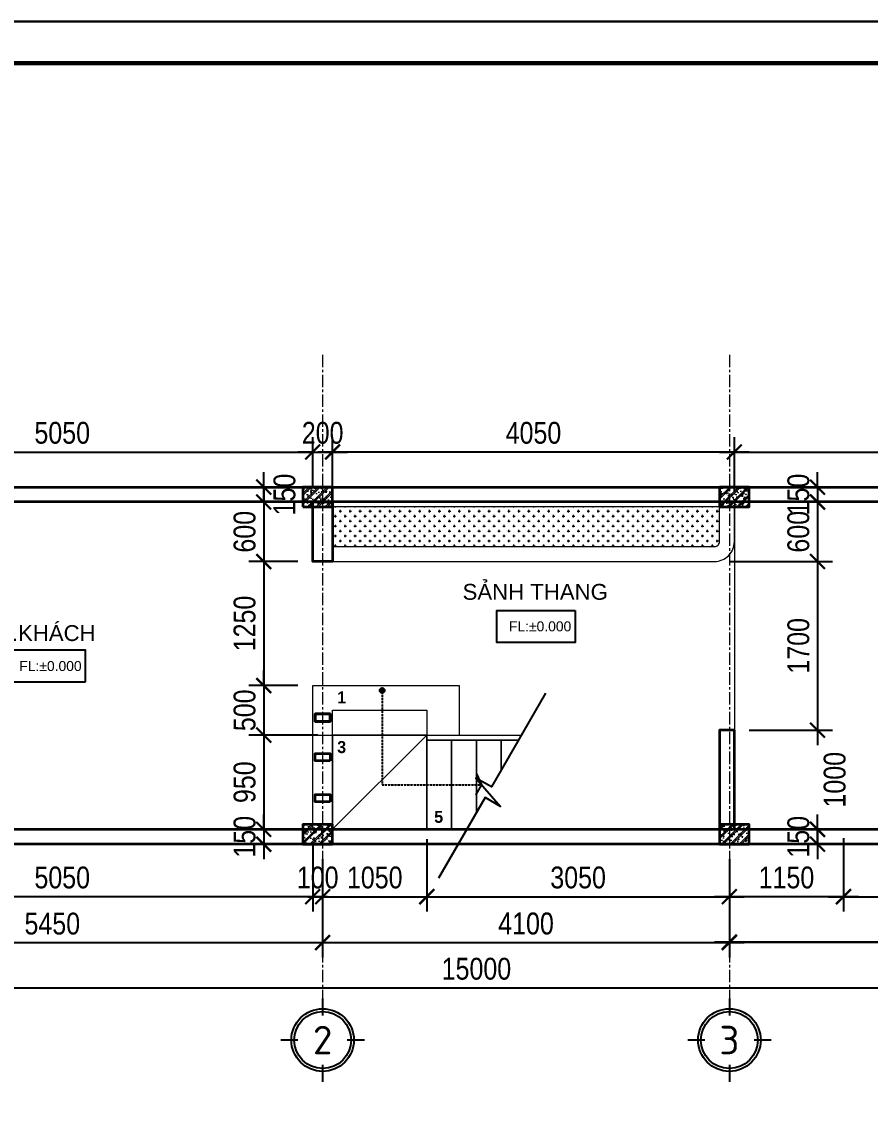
# Model space of a CAD drawing. Header units: inches. Extents: x 236662 to 497023, y -248575 to 81795.
# Drawn here: x 329878 to 338433, y -14396 to -3500 of the extents above; entities that cross this region are included whole.
import ezdxf
from ezdxf.enums import TextEntityAlignment as Align

# ---------------------------------------------------------------- set-up
doc = ezdxf.new("R2010")
doc.units = ezdxf.units.IN
doc.header["$LTSCALE"] = 10
doc.header["$MEASUREMENT"] = 0
for name, pattern in [('CENTER', [2, 1.25, -0.25, 0.25, -0.25]), ('DASHED2', [0.375, 0.25, -0.125]), ('HIDDEN', [0.375, 0.25, -0.125])]:
    doc.linetypes.add(name, pattern=pattern)
for name, color, linetype in [('01. HP_TEXT', 9, 'Continuous'), ('04. HP_CUA', 153, 'Continuous'), ('07. HP_KY HIEU', 43, 'Continuous'), ('08. HP_DIM', 118, 'Continuous'), ('TEXT', 2, 'Continuous')]:
    doc.layers.add(name, color=color, linetype=linetype)
for name, color, linetype, lineweight in [('02. HP_BE TONG', 1, 'Continuous', 35), ('03. HP_TUONG', 2, 'Continuous', 35), ('05. HP_TRUC', 251, 'CENTER', 5), ('06. HP_THAY 1', 134, 'Continuous', 15), ('06. HP_THAY 2', 147, 'Continuous', 13), ('09_HP_HATCH', 8, 'Continuous', 5), ('GHICHU', 7, 'Continuous', 9), ('N KHUAT', 8, 'Continuous', 5)]:
    doc.layers.add(name, color=color, linetype=linetype, lineweight=lineweight)
doc.layers.add('Tpl_Bound', color=1, linetype='Continuous', plot=False)
doc.styles.add('AVO', font='VNI-Avo-Bold.TTF')
doc.styles.add('BAOANNOTE', font='Arial.ttf', dxfattribs={"width": 0.8})
doc.styles.add('ISOCP50', font='ISOCPEUR.TTF')
doc.styles.add('TEXT (none)', font='Arial.ttf')
doc.styles.add('text2', font='VHELVCN.TTF')
doc.dimstyles.new('AL-100', dxfattribs={"dimtxt": 220, "dimasz": 150, "dimexe": 150, "dimexo": 150, "dimgap": 80, "dimtad": 1, "dimdec": 0, "dimzin": 9, "dimtxsty": 'text2', "dimblk": 'ARCHTICK', "dimcen": 1, "dimdle": 150, "dimclrd": 256, "dimclre": 256, "dimclrt": 7, "dimadec": 0, "dimazin": 0, "dimtfac": 1, "dimtdec": 0, "dimtix": 1, "dimtmove": 2, "dimatfit": 3, "dimldrblk": 'ARCHTICK', "dimfxl": 1, "dimtolj": 1, "dimtzin": 0, "dimlwd": -1, "dimlwe": -1, "dimarcsym": 0})

# ---------------------------------------------------------------- blocks, each defined once
blk = doc.blocks.new('_ArchTick')
at = {"color": 0, "linetype": 'ByBlock', "const_width": 0.15}
blk.add_lwpolyline([(-0.5, -0.5), (0.5, 0.5)], dxfattribs=at)
blk = doc.blocks.new('*D913')
at = {"layer": '08. HP_DIM', "transparency": 16777216}
for p, q in [((332912, -11943), (332912, -12935)), ((337012, -11943), (337012, -12935)), ((332762, -12785), (337162, -12785))]:
    blk.add_line(p, q, dxfattribs=at)
at = {"layer": 'Defpoints', "color": 0, "transparency": 16777216}
for p in [(332912, -11793), (337012, -11793), (337012, -12785)]:
    blk.add_point(p, dxfattribs=at)
at = {"layer": '08. HP_DIM', "transparency": 16777216, "xscale": 150, "yscale": 150, "zscale": 150, "rotation": 180}
blk.add_blockref('_ArchTick', (332912, -12785), dxfattribs=at)
at = {"layer": '08. HP_DIM', "transparency": 16777216, "xscale": 150, "yscale": 150, "zscale": 150}
blk.add_blockref('_ArchTick', (337012, -12785), dxfattribs=at)
at = {"layer": '08. HP_DIM', "color": 7, "transparency": 16777216, "insert": (334962, -12593), "char_height": 220, "attachment_point": 5, "style": 'text2'}
blk.add_mtext('\\A1;4100', dxfattribs=at)
blk = doc.blocks.new('*D914')
at = {"layer": '08. HP_DIM', "transparency": 16777216}
for p, q in [((337012, -11943), (337012, -12929)), ((342462, -11943), (342462, -12929)), ((336862, -12779), (342612, -12779))]:
    blk.add_line(p, q, dxfattribs=at)
at = {"layer": 'Defpoints', "color": 0, "transparency": 16777216}
for p in [(337012, -11793), (342462, -11793), (342462, -12779)]:
    blk.add_point(p, dxfattribs=at)
at = {"layer": '08. HP_DIM', "transparency": 16777216, "xscale": 150, "yscale": 150, "zscale": 150, "rotation": 180}
blk.add_blockref('_ArchTick', (337012, -12779), dxfattribs=at)
at = {"layer": '08. HP_DIM', "transparency": 16777216, "xscale": 150, "yscale": 150, "zscale": 150}
blk.add_blockref('_ArchTick', (342462, -12779), dxfattribs=at)
at = {"layer": '08. HP_DIM', "color": 7, "transparency": 16777216, "insert": (339737, -12587), "char_height": 220, "attachment_point": 5, "style": 'text2'}
blk.add_mtext('\\A1;5450', dxfattribs=at)
blk = doc.blocks.new('*D915')
at = {"layer": '08. HP_DIM', "transparency": 16777216}
for p, q in [((327462, -11943), (327462, -13392)), ((342462, -11943), (342462, -13392)), ((327312, -13242), (342612, -13242))]:
    blk.add_line(p, q, dxfattribs=at)
at = {"layer": 'Defpoints', "color": 0, "transparency": 16777216}
for p in [(327462, -11793), (342462, -11793), (342462, -13242)]:
    blk.add_point(p, dxfattribs=at)
at = {"layer": '08. HP_DIM', "transparency": 16777216, "xscale": 150, "yscale": 150, "zscale": 150, "rotation": 180}
blk.add_blockref('_ArchTick', (327462, -13242), dxfattribs=at)
at = {"layer": '08. HP_DIM', "transparency": 16777216, "xscale": 150, "yscale": 150, "zscale": 150}
blk.add_blockref('_ArchTick', (342462, -13242), dxfattribs=at)
at = {"layer": '08. HP_DIM', "color": 7, "transparency": 16777216, "insert": (334462, -13050), "char_height": 220, "attachment_point": 5, "style": 'text2'}
blk.add_mtext('\\A1;15000', dxfattribs=at)
blk = doc.blocks.new('*D917')
at = {"layer": '08. HP_DIM', "transparency": 16777216}
for p, q in [((333962, -11743), (333962, -12472)), ((332912, -11943), (332912, -12472)), ((332762, -12322), (334112, -12322))]:
    blk.add_line(p, q, dxfattribs=at)
at = {"layer": 'Defpoints', "color": 0, "transparency": 16777216}
for p in [(333962, -11593), (332912, -11793), (333962, -12322)]:
    blk.add_point(p, dxfattribs=at)
at = {"layer": '08. HP_DIM', "transparency": 16777216, "xscale": 150, "yscale": 150, "zscale": 150, "rotation": 180}
blk.add_blockref('_ArchTick', (332912, -12322), dxfattribs=at)
at = {"layer": '08. HP_DIM', "transparency": 16777216, "xscale": 150, "yscale": 150, "zscale": 150}
blk.add_blockref('_ArchTick', (333962, -12322), dxfattribs=at)
at = {"layer": '08. HP_DIM', "color": 7, "transparency": 16777216, "insert": (333437, -12130), "char_height": 220, "attachment_point": 5, "style": 'text2'}
blk.add_mtext('\\A1;1050', dxfattribs=at)
blk = doc.blocks.new('*D918')
at = {"layer": '08. HP_DIM', "transparency": 16777216}
for p, q in [((338162, -11733), (338162, -12472)), ((342462, -11943), (342462, -12472)), ((338012, -12322), (342612, -12322))]:
    blk.add_line(p, q, dxfattribs=at)
at = {"layer": 'Defpoints', "color": 0, "transparency": 16777216}
for p in [(338162, -11583), (342462, -11793), (342462, -12322)]:
    blk.add_point(p, dxfattribs=at)
at = {"layer": '08. HP_DIM', "transparency": 16777216, "xscale": 150, "yscale": 150, "zscale": 150, "rotation": 180}
blk.add_blockref('_ArchTick', (338162, -12322), dxfattribs=at)
at = {"layer": '08. HP_DIM', "transparency": 16777216, "xscale": 150, "yscale": 150, "zscale": 150}
blk.add_blockref('_ArchTick', (342462, -12322), dxfattribs=at)
at = {"layer": '08. HP_DIM', "color": 7, "transparency": 16777216, "insert": (340312, -12130), "char_height": 220, "attachment_point": 5, "style": 'text2'}
blk.add_mtext('\\A1;4300', dxfattribs=at)
blk = doc.blocks.new('grid test1')
at = {"ltscale": 20}
for p, q in [((0, 440), (0, 260)), ((-260, 0), (-440, 0)), ((440, 0), (260, 0)), ((0, -260), (0, -440))]:
    blk.add_line(p, q, dxfattribs=at)
at = {"color": 251, "ltscale": 20, "true_color": 0x636466}
for radius in [330, 300]:
    blk.add_circle((0, 0), radius, dxfattribs=at)
at = {"layer": '01. HP_TEXT', "color": 2, "ltscale": 20, "true_color": 0xf1eb1f, "style": 'ISOCP50'}
blk.add_attdef('GRID', text='', height=300, dxfattribs=at).set_placement((-37, 0), align=Align.MIDDLE_CENTER)
blk = doc.blocks.new('zcsadsdasd3')
at = {"layer": '05. HP_TRUC', "ltscale": 10}
for p, q in [((-9550, 4933), (-9550, -1554)), ((-5450, 4933), (-5450, -1554)), ((-15930, 3600), (1239, 3600)), ((-15930, 0), (1239, 0))]:
    blk.add_line(p, q, dxfattribs=at)
at = {"layer": '07. HP_KY HIEU', "ltscale": 20}
ref = blk.add_blockref('grid test1', (-9550, -1975), dxfattribs=dict(at, xscale=0.9555000001564621, yscale=0.9555000001564621, zscale=0.9555000001564621))
ref.add_attrib('GRID', '2', dxfattribs={"layer": 'TEXT', "ltscale": 20, "height": 287, "style": 'ISOCP50'}).set_placement((-9550, -1975), align=Align.MIDDLE_CENTER)
ref = blk.add_blockref('grid test1', (-5450, -1975), dxfattribs=dict(at, xscale=0.9555000001564621, yscale=0.9555000001564621, zscale=0.9555000001564621))
ref.add_attrib('GRID', '3', dxfattribs={"layer": 'TEXT', "ltscale": 20, "height": 287, "style": 'ISOCP50'}).set_placement((-5450, -1975), align=Align.MIDDLE_CENTER)
blk = doc.blocks.new('*D938')
at = {"layer": '08. HP_DIM', "transparency": 16777216}
for p, q in [((333962, -11743), (333962, -12472)), ((337012, -11943), (337012, -12472)), ((333812, -12322), (337162, -12322))]:
    blk.add_line(p, q, dxfattribs=at)
at = {"layer": 'Defpoints', "color": 0, "transparency": 16777216}
for p in [(333962, -11593), (337012, -11793), (337012, -12322)]:
    blk.add_point(p, dxfattribs=at)
at = {"layer": '08. HP_DIM', "transparency": 16777216, "xscale": 150, "yscale": 150, "zscale": 150, "rotation": 180}
blk.add_blockref('_ArchTick', (333962, -12322), dxfattribs=at)
at = {"layer": '08. HP_DIM', "transparency": 16777216, "xscale": 150, "yscale": 150, "zscale": 150}
blk.add_blockref('_ArchTick', (337012, -12322), dxfattribs=at)
at = {"layer": '08. HP_DIM', "color": 7, "transparency": 16777216, "insert": (335487, -12130), "char_height": 220, "attachment_point": 5, "style": 'text2'}
blk.add_mtext('\\A1;3050', dxfattribs=at)
blk = doc.blocks.new('*D943')
at = {"layer": '08. HP_DIM', "transparency": 16777216}
for p, q in [((338162, -11733), (338162, -12472)), ((337012, -11943), (337012, -12472)), ((338312, -12322), (336862, -12322))]:
    blk.add_line(p, q, dxfattribs=at)
at = {"layer": 'Defpoints', "color": 0, "transparency": 16777216}
for p in [(338162, -11583), (337012, -11793), (337012, -12322)]:
    blk.add_point(p, dxfattribs=at)
at = {"layer": '08. HP_DIM', "transparency": 16777216, "xscale": 150, "yscale": 150, "zscale": 150, "rotation": 180}
blk.add_blockref('_ArchTick', (337012, -12322), dxfattribs=at)
at = {"layer": '08. HP_DIM', "transparency": 16777216, "xscale": 150, "yscale": 150, "zscale": 150}
blk.add_blockref('_ArchTick', (338162, -12322), dxfattribs=at)
at = {"layer": '08. HP_DIM', "color": 7, "transparency": 16777216, "insert": (337587, -12130), "char_height": 220, "attachment_point": 5, "style": 'text2'}
blk.add_mtext('\\A1;1150', dxfattribs=at)
blk = doc.blocks.new('KHUNG TEN A-3')
at = {"layer": '02. HP_BE TONG', "color": 1, "const_width": 0.5}
blk.add_lwpolyline([(15, 5), (415, 5), (415, 292), (15, 292)], close=True, dxfattribs=at)
at = {"layer": '06. HP_THAY 1'}
blk.add_lwpolyline([(0, 297), (420, 297), (420, 0), (0, 0)], close=True, dxfattribs=at)
at = {"layer": 'Defpoints'}
blk.add_lwpolyline([(0, 0), (420, 0), (420, 297), (0, 297)], close=True, dxfattribs=at)
blk = doc.blocks.new('*D896')
at = {"layer": '08. HP_DIM', "transparency": 16777216}
for p, q in [((332812, -11793), (332812, -12472)), ((332912, -11943), (332912, -12472)), ((332812, -12322), (332662, -12322)), ((332912, -12322), (332812, -12322)), ((332912, -12322), (333062, -12322))]:
    blk.add_line(p, q, dxfattribs=at)
at = {"layer": 'Defpoints', "color": 0, "transparency": 16777216}
for p in [(332812, -11643, 6), (332912, -11793, 6), (332812, -12322)]:
    blk.add_point(p, dxfattribs=at)
at = {"layer": '08. HP_DIM', "transparency": 16777216, "xscale": 150, "yscale": 150, "zscale": 150}
blk.add_blockref('_ArchTick', (332812, -12322), dxfattribs=at)
at = {"layer": '08. HP_DIM', "transparency": 16777216, "xscale": 150, "yscale": 150, "zscale": 150, "rotation": 180}
blk.add_blockref('_ArchTick', (332912, -12322), dxfattribs=at)
at = {"layer": '08. HP_DIM', "color": 7, "transparency": 16777216, "insert": (332862, -12130), "char_height": 220, "attachment_point": 5, "style": 'text2'}
blk.add_mtext('\\A1;100', dxfattribs=at)
blk = doc.blocks.new('*D897')
at = {"layer": '08. HP_DIM', "transparency": 16777216}
for p, q in [((327762, -11743), (327762, -12472)), ((332812, -11793), (332812, -12472)), ((332962, -12322), (327612, -12322))]:
    blk.add_line(p, q, dxfattribs=at)
at = {"layer": 'Defpoints', "color": 0, "transparency": 16777216}
for p in [(327762, -11593, 6), (332812, -11643, 6), (327762, -12322)]:
    blk.add_point(p, dxfattribs=at)
at = {"layer": '08. HP_DIM', "transparency": 16777216, "xscale": 150, "yscale": 150, "zscale": 150, "rotation": 180}
blk.add_blockref('_ArchTick', (327762, -12322), dxfattribs=at)
at = {"layer": '08. HP_DIM', "transparency": 16777216, "xscale": 150, "yscale": 150, "zscale": 150}
blk.add_blockref('_ArchTick', (332812, -12322), dxfattribs=at)
at = {"layer": '08. HP_DIM', "color": 7, "transparency": 16777216, "insert": (330287, -12130), "char_height": 220, "attachment_point": 5, "style": 'text2'}
blk.add_mtext('\\A1;5050', dxfattribs=at)
blk = doc.blocks.new('Level mark - Plan 2')
blk.add_lwpolyline([(12.53, 0.4), (12.53, 3.6), (4.64, 3.6), (4.64, 0.4)], close=True)
at = {"style": 'BAOANNOTE', "flags": 8}
blk.add_attdef('FL%%P0.000', text='', height=2, dxfattribs=at).set_placement((9, 2), align=Align.MIDDLE_CENTER)
blk = doc.blocks.new('*D1343')
at = {"layer": '08. HP_DIM', "transparency": 16777216}
for p, q in [((-15000, -3756), (-15000, -4742)), ((-9550, -3756), (-9550, -4742)), ((-15150, -4592), (-9400, -4592))]:
    blk.add_line(p, q, dxfattribs=at)
at = {"layer": 'Defpoints', "color": 0, "transparency": 16777216}
for p in [(-15000, -3606), (-9550, -3606), (-9550, -4592)]:
    blk.add_point(p, dxfattribs=at)
at = {"layer": '08. HP_DIM', "transparency": 16777216, "xscale": 150, "yscale": 150, "zscale": 150, "rotation": 180}
blk.add_blockref('_ArchTick', (-15000, -4592), dxfattribs=at)
at = {"layer": '08. HP_DIM', "transparency": 16777216, "xscale": 150, "yscale": 150, "zscale": 150}
blk.add_blockref('_ArchTick', (-9550, -4592), dxfattribs=at)
at = {"layer": '08. HP_DIM', "color": 7, "transparency": 16777216, "insert": (-12275, -4402), "char_height": 220, "attachment_point": 5, "style": 'text2'}
blk.add_mtext('\\A1;5450', dxfattribs=at)
blk = doc.blocks.new('*D1344')
at = {"layer": '08. HP_DIM', "transparency": 16777216}
for p, q in [((-9550, -3750), (-9550, -4742)), ((-5450, -3750), (-5450, -4742)), ((-9700, -4592), (-5300, -4592))]:
    blk.add_line(p, q, dxfattribs=at)
at = {"layer": 'Defpoints', "color": 0, "transparency": 16777216}
for p in [(-9550, -3600), (-5450, -3600), (-5450, -4592)]:
    blk.add_point(p, dxfattribs=at)
at = {"layer": '08. HP_DIM', "transparency": 16777216, "xscale": 150, "yscale": 150, "zscale": 150, "rotation": 180}
blk.add_blockref('_ArchTick', (-9550, -4592), dxfattribs=at)
at = {"layer": '08. HP_DIM', "transparency": 16777216, "xscale": 150, "yscale": 150, "zscale": 150}
blk.add_blockref('_ArchTick', (-5450, -4592), dxfattribs=at)
at = {"layer": '08. HP_DIM', "color": 7, "transparency": 16777216, "insert": (-7500, -4402), "char_height": 220, "attachment_point": 5, "style": 'text2'}
blk.add_mtext('\\A1;4100', dxfattribs=at)
blk = doc.blocks.new('*D1345')
at = {"layer": '08. HP_DIM', "transparency": 16777216}
for p, q in [((-5450, -3750), (-5450, -4736)), ((0, -3750), (0, -4736)), ((-5600, -4586), (150, -4586))]:
    blk.add_line(p, q, dxfattribs=at)
at = {"layer": 'Defpoints', "color": 0, "transparency": 16777216}
for p in [(-5450, -3600), (0, -3600), (0, -4586)]:
    blk.add_point(p, dxfattribs=at)
at = {"layer": '08. HP_DIM', "transparency": 16777216, "xscale": 150, "yscale": 150, "zscale": 150, "rotation": 180}
blk.add_blockref('_ArchTick', (-5450, -4586), dxfattribs=at)
at = {"layer": '08. HP_DIM', "transparency": 16777216, "xscale": 150, "yscale": 150, "zscale": 150}
blk.add_blockref('_ArchTick', (0, -4586), dxfattribs=at)
at = {"layer": '08. HP_DIM', "color": 7, "transparency": 16777216, "insert": (-2725, -4396), "char_height": 220, "attachment_point": 5, "style": 'text2'}
blk.add_mtext('\\A1;5450', dxfattribs=at)
blk = doc.blocks.new('*D1346')
at = {"layer": '08. HP_DIM', "transparency": 16777216}
for p, q in [((-15000, -3750), (-15000, -5199)), ((0, -3750), (0, -5199)), ((-15150, -5049), (150, -5049))]:
    blk.add_line(p, q, dxfattribs=at)
at = {"layer": 'Defpoints', "color": 0, "transparency": 16777216}
for p in [(-15000, -3600), (0, -3600), (0, -5049)]:
    blk.add_point(p, dxfattribs=at)
at = {"layer": '08. HP_DIM', "transparency": 16777216, "xscale": 150, "yscale": 150, "zscale": 150, "rotation": 180}
blk.add_blockref('_ArchTick', (-15000, -5049), dxfattribs=at)
at = {"layer": '08. HP_DIM', "transparency": 16777216, "xscale": 150, "yscale": 150, "zscale": 150}
blk.add_blockref('_ArchTick', (0, -5049), dxfattribs=at)
at = {"layer": '08. HP_DIM', "color": 7, "transparency": 16777216, "insert": (-8000, -4857), "char_height": 220, "attachment_point": 5, "style": 'text2'}
blk.add_mtext('\\A1;15000', dxfattribs=at)
blk = doc.blocks.new('COT')
at = {"layer": '09_HP_HATCH'}
h = blk.add_hatch(dxfattribs=at)
h.set_pattern_fill('CHAU-01', color=256, scale=15, pattern_type=2)
h.set_pattern_definition([(50, (-55276.965, -37444.2), (107.58903, -9.41282), [11.25, -123.75]), (355, (-55276.97, -37444.2), (-20.8127, 112.82882), [9, -99]), (100.4514, (-55268, -37444.99), (86.7764, 103.41593), [9.56103, -105.17132]), (46.1842, (-55276.97, -37414.2), (160.08616, -24.82785), [16.875, -185.625]), (96.6356, (-55263.62, -37416.27), (140.1994, 146.11768), [14.34154, -157.75695]), (351.1842, (-55276.97, -37414.2), (140.1993, 146.1178), [13.5, -148.5]), (21, (-55261.965, -37421.7), (89.53606, -60.39283), [11.25, -123.75]), (326, (-55261.97, -37421.7), (36.4973, 108.7725), [9, -99]), (71.4514, (-55254.5, -37426.73), (126.0334, 48.37957), [9.56103, -105.17132]), (37.5, (-55276.965, -37444.2), (1.823978, 49.934078), [0, -97.8, 0, -100.5, 0, -99.375]), (7.5, (-55276.965, -37444.2), (39.46043, 59.161757), [0, -57.3, 0, -95.55, 0, -37.875]), (327.5, (-55310.415, -37444.2), (80.073365, -3.38323), [0, -37.5, 0, -117, 0, -155.25]), (317.5, (-55325.415, -37444.2), (87.477925, 15.01575), [0, -48.75, 0, -77.7, 0, -110.25]), (45, (-55276.965, -37444.2), (-45.07806, 45.07806), []), (45, (-55276.965, -37425.827), (-45.07806, 45.07806), [])])
h.paths.add_polyline_path([(0, -200), (300, -200), (300, 0), (0, 0)])
at = {"layer": '02. HP_BE TONG'}
blk.add_lwpolyline([(0, -200), (300, -200), (300, 0), (0, 0)], close=True, dxfattribs=at)
blk = doc.blocks.new('ádasdwdczxzc')
at = {"layer": '03. HP_TUONG'}
for p in [(-15000, 3600), (-9750, 3600), (-5550, 3600), (-300, 3600), (-15000, 200), (-9750, 200), (-5550, 200), (-300, 200)]:
    blk.add_blockref('COT', p, dxfattribs=at)
blk = doc.blocks.new('*U33')
at = {"ltscale": 100}
for p, q in [((40, 620), (40, 200)), ((75, 200), (75, 620))]:
    blk.add_line(p, q, dxfattribs=at)
at = {"color": 8, "ltscale": 100}
blk.add_line((40, 100), (660, 100), dxfattribs=at)
at = {"ltscale": 100}
for points in [[(40, 720), (40, 620), (52, 620), (52, 630), (62, 630), (62, 620), (75, 620), (75, 720)], [(62, 200), (62, 190), (52, 190), (52, 200), (40, 200), (40, 100), (75, 100), (75, 200)], [(50, 65), (40, 65), (40, 100), (0, 100), (0, 0), (50, 0)], [(700, 100), (660, 100), (660, 65), (650, 65), (650, 0), (700, 0)]]:
    blk.add_lwpolyline(points, close=True, dxfattribs=at)
at = {"color": 8, "ltscale": 100}
blk.add_lwpolyline([(62, 630), (52, 630), (52, 190), (62, 190)], close=True, dxfattribs=at)
at = {"color": 8, "linetype": 'HIDDEN', "ltscale": 10}
blk.add_arc((40, 100), 620, 360, 90, dxfattribs=at)
blk = doc.blocks.new('*U284')
for p, q in [((50, 0), (2450, 0)), ((105, 100), (572.5, 100)), ((105, 65), (572.5, 65)), ((712.5, 100), (1180, 100)), ((712.5, 65), (1180, 65)), ((1787.5, 100), (1320, 100)), ((1787.5, 65), (1320, 65)), ((2395, 100), (1927.5, 100)), ((2395, 65), (1927.5, 65))]:
    blk.add_line(p, q)
for points in [[(50, 65), (50, 0), (0, 0), (0, 100), (35, 100), (35, 65)], [(95, 78.5), (105, 78.5), (105, 65), (35, 65), (35, 100), (105, 100), (105, 86.5), (95, 86.5)], [(642.5, 65), (572.5, 65), (572.5, 78.5), (582.5, 78.5), (582.5, 86.5), (572.5, 86.5), (572.5, 100), (642.5, 100)], [(702.5, 78.5), (712.5, 78.5), (712.5, 65), (642.5, 65), (642.5, 100), (712.5, 100), (712.5, 86.5), (702.5, 86.5)], [(1250, 65), (1180, 65), (1180, 78.5), (1190, 78.5), (1190, 86.5), (1180, 86.5), (1180, 100), (1250, 100)], [(1250, 65), (1320, 65), (1320, 78.5), (1310, 78.5), (1310, 86.5), (1320, 86.5), (1320, 100), (1250, 100)], [(1797.5, 78.5), (1787.5, 78.5), (1787.5, 65), (1857.5, 65), (1857.5, 100), (1787.5, 100), (1787.5, 86.5), (1797.5, 86.5)], [(1857.5, 65), (1927.5, 65), (1927.5, 78.5), (1917.5, 78.5), (1917.5, 86.5), (1927.5, 86.5), (1927.5, 100), (1857.5, 100)], [(2405, 78.5), (2395, 78.5), (2395, 65), (2465, 65), (2465, 100), (2395, 100), (2395, 86.5), (2405, 86.5)], [(2450, 65), (2450, 0), (2500, 0), (2500, 100), (2465, 100), (2465, 65)]]:
    blk.add_lwpolyline(points, close=True)
at = {"color": 8}
for points in [[(95, 86.5), (95, 78.5), (582.5, 78.5), (582.5, 86.5)], [(702.5, 86.5), (702.5, 78.5), (1190, 78.5), (1190, 86.5)], [(1797.5, 86.5), (1797.5, 78.5), (1310, 78.5), (1310, 86.5)], [(2405, 86.5), (2405, 78.5), (1917.5, 78.5), (1917.5, 86.5)]]:
    blk.add_lwpolyline(points, close=True, dxfattribs=at)
blk = doc.blocks.new('CUATNAG1')
at = {"layer": '04. HP_CUA', "const_width": 25}
for points in [[(-14975, 3000), (-14875, 3000), (-14875, 3025), (-14975, 3025)], [(-14979, 575), (-14879, 575), (-14879, 600), (-14979, 600)]]:
    blk.add_lwpolyline(points, close=True, dxfattribs=at)
at = {"layer": '04. HP_CUA', "linetype": 'DASHED2', "ltscale": 50, "const_width": 25}
blk.add_lwpolyline([(-14925, 3000), (-14929, 600)], dxfattribs=at)
at = {"layer": '04. HP_CUA', "rotation": 90}
blk.add_blockref('*U284', (-14700, 550), dxfattribs=at)
at = {"layer": '04. HP_CUA', "xscale": -1, "rotation": 180}
blk.add_blockref('*U33', (-1300, 2500), dxfattribs=at)
blk = doc.blocks.new('*D984')
at = {"layer": '08. HP_DIM', "transparency": 16777216}
for p, q in [((327762, -8043), (327762, -7689)), ((332812, -8193), (332812, -7689)), ((327612, -7839), (332962, -7839))]:
    blk.add_line(p, q, dxfattribs=at)
at = {"layer": 'Defpoints', "color": 0, "transparency": 16777216}
for p in [(332812, -7839), (327762, -8193, -312), (332812, -8343, -312)]:
    blk.add_point(p, dxfattribs=at)
at = {"layer": '08. HP_DIM', "transparency": 16777216, "xscale": 150, "yscale": 150, "zscale": 150, "rotation": 180}
blk.add_blockref('_ArchTick', (327762, -7839), dxfattribs=at)
at = {"layer": '08. HP_DIM', "transparency": 16777216, "xscale": 150, "yscale": 150, "zscale": 150}
blk.add_blockref('_ArchTick', (332812, -7839), dxfattribs=at)
at = {"layer": '08. HP_DIM', "color": 7, "transparency": 16777216, "insert": (330287, -7647), "char_height": 220, "attachment_point": 5, "style": 'text2'}
blk.add_mtext('\\A1;5050', dxfattribs=at)
blk = doc.blocks.new('*D985')
at = {"layer": '08. HP_DIM', "transparency": 16777216}
for p, q in [((332812, -8193), (332812, -7689)), ((333012, -8193), (333012, -7689)), ((332812, -7839), (332662, -7839)), ((332812, -7839), (333012, -7839)), ((333012, -7839), (333162, -7839))]:
    blk.add_line(p, q, dxfattribs=at)
at = {"layer": 'Defpoints', "color": 0, "transparency": 16777216}
for p in [(333012, -7839), (332812, -8343, -312), (333012, -8343, -312)]:
    blk.add_point(p, dxfattribs=at)
at = {"layer": '08. HP_DIM', "transparency": 16777216, "xscale": 150, "yscale": 150, "zscale": 150}
blk.add_blockref('_ArchTick', (332812, -7839), dxfattribs=at)
at = {"layer": '08. HP_DIM', "transparency": 16777216, "xscale": 150, "yscale": 150, "zscale": 150, "rotation": 180}
blk.add_blockref('_ArchTick', (333012, -7839), dxfattribs=at)
at = {"layer": '08. HP_DIM', "color": 7, "transparency": 16777216, "insert": (332912, -7647), "char_height": 220, "attachment_point": 5, "style": 'text2'}
blk.add_mtext('\\A1;200', dxfattribs=at)
blk = doc.blocks.new('*D986')
at = {"layer": '08. HP_DIM', "transparency": 16777216}
for p, q in [((337062, -8243), (337062, -7689)), ((342462, -8043), (342462, -7689)), ((336912, -7839), (342612, -7839))]:
    blk.add_line(p, q, dxfattribs=at)
at = {"layer": 'Defpoints', "color": 0, "transparency": 16777216}
for p in [(342462, -7839), (342462, -8193, -312), (337062, -8393, -312)]:
    blk.add_point(p, dxfattribs=at)
at = {"layer": '08. HP_DIM', "transparency": 16777216, "xscale": 150, "yscale": 150, "zscale": 150, "rotation": 180}
blk.add_blockref('_ArchTick', (337062, -7839), dxfattribs=at)
at = {"layer": '08. HP_DIM', "transparency": 16777216, "xscale": 150, "yscale": 150, "zscale": 150}
blk.add_blockref('_ArchTick', (342462, -7839), dxfattribs=at)
at = {"layer": '08. HP_DIM', "color": 7, "transparency": 16777216, "insert": (339762, -7647), "char_height": 220, "attachment_point": 5, "style": 'text2'}
blk.add_mtext('\\A1;5400', dxfattribs=at)
blk = doc.blocks.new('*D987')
at = {"layer": '08. HP_DIM', "transparency": 16777216}
for p, q in [((337900, -8193), (337900, -8043)), ((337362, -8193), (338050, -8193)), ((337900, -8193), (337900, -8343)), ((337362, -8343), (338050, -8343)), ((337900, -8343), (337900, -8493))]:
    blk.add_line(p, q, dxfattribs=at)
at = {"layer": 'Defpoints', "color": 0, "transparency": 16777216}
for p in [(337212, -8193, -312), (337212, -8343, -312), (337900, -8343)]:
    blk.add_point(p, dxfattribs=at)
at = {"layer": '08. HP_DIM', "transparency": 16777216, "xscale": 150, "yscale": 150, "zscale": 150}
for p, rotation in [((337900, -8193), 270), ((337900, -8343), 90)]:
    blk.add_blockref('_ArchTick', p, dxfattribs=dict(at, rotation=rotation))
at = {"layer": '08. HP_DIM', "color": 7, "transparency": 16777216, "insert": (337708, -8268), "char_height": 220, "attachment_point": 5, "rotation": 90, "style": 'text2'}
blk.add_mtext('\\A1;150', dxfattribs=at)
blk = doc.blocks.new('*D988')
at = {"layer": '08. HP_DIM', "transparency": 16777216}
for p, q in [((337900, -8193), (337900, -9093)), ((337362, -8343), (338050, -8343)), ((337012, -8943), (338050, -8943))]:
    blk.add_line(p, q, dxfattribs=at)
at = {"layer": 'Defpoints', "color": 0, "transparency": 16777216}
for p in [(337212, -8343, -312), (336862, -8943, -312), (337900, -8943)]:
    blk.add_point(p, dxfattribs=at)
at = {"layer": '08. HP_DIM', "transparency": 16777216, "xscale": 150, "yscale": 150, "zscale": 150}
for p, rotation in [((337900, -8343), 90), ((337900, -8943), 270)]:
    blk.add_blockref('_ArchTick', p, dxfattribs=dict(at, rotation=rotation))
at = {"layer": '08. HP_DIM', "color": 7, "transparency": 16777216, "insert": (337708, -8643), "char_height": 220, "attachment_point": 5, "rotation": 90, "style": 'text2'}
blk.add_mtext('\\A1;600', dxfattribs=at)
blk = doc.blocks.new('*D989')
at = {"layer": '08. HP_DIM', "transparency": 16777216}
for p, q in [((337900, -8793), (337900, -10793)), ((337012, -8943), (338050, -8943)), ((337212, -10643), (338050, -10643))]:
    blk.add_line(p, q, dxfattribs=at)
at = {"layer": 'Defpoints', "color": 0, "transparency": 16777216}
for p in [(336862, -8943, -312), (337062, -10643, -312), (337900, -10643)]:
    blk.add_point(p, dxfattribs=at)
at = {"layer": '08. HP_DIM', "transparency": 16777216, "xscale": 150, "yscale": 150, "zscale": 150}
for p, rotation in [((337900, -8943), 90), ((337900, -10643), 270)]:
    blk.add_blockref('_ArchTick', p, dxfattribs=dict(at, rotation=rotation))
at = {"layer": '08. HP_DIM', "color": 7, "transparency": 16777216, "insert": (337708, -9793), "char_height": 220, "attachment_point": 5, "rotation": 90, "style": 'text2'}
blk.add_mtext('\\A1;1700', dxfattribs=at)
blk = doc.blocks.new('*D990')
at = {"layer": '08. HP_DIM', "transparency": 16777216}
for p, q in [((337900, -10493), (337900, -10784)), ((337212, -10643), (338050, -10643)), ((337900, -11793), (337900, -11501)), ((337362, -11643), (338050, -11643))]:
    blk.add_line(p, q, dxfattribs=at)
at = {"layer": 'Defpoints', "color": 0, "transparency": 16777216}
for p in [(337062, -10643, -312), (337212, -11643, -312), (337900, -11643)]:
    blk.add_point(p, dxfattribs=at)
at = {"layer": '08. HP_DIM', "transparency": 16777216, "xscale": 150, "yscale": 150, "zscale": 150}
for p, rotation in [((337900, -10643), 90), ((337900, -11643), 270)]:
    blk.add_blockref('_ArchTick', p, dxfattribs=dict(at, rotation=rotation))
at = {"layer": '08. HP_DIM', "color": 7, "transparency": 16777216, "insert": (338074, -11143), "char_height": 220, "attachment_point": 5, "rotation": 90, "style": 'text2'}
blk.add_mtext('\\A1;1000', dxfattribs=at)
blk = doc.blocks.new('*D991')
at = {"layer": '08. HP_DIM', "transparency": 16777216}
for p, q in [((337900, -11643), (337900, -11493)), ((337362, -11643), (338050, -11643)), ((337900, -11643), (337900, -11793)), ((337362, -11793), (338050, -11793)), ((337900, -11793), (337900, -11943))]:
    blk.add_line(p, q, dxfattribs=at)
at = {"layer": 'Defpoints', "color": 0, "transparency": 16777216}
for p in [(337212, -11643, -312), (337212, -11793, -312), (337900, -11793)]:
    blk.add_point(p, dxfattribs=at)
at = {"layer": '08. HP_DIM', "transparency": 16777216, "xscale": 150, "yscale": 150, "zscale": 150}
for p, rotation in [((337900, -11643), 270), ((337900, -11793), 90)]:
    blk.add_blockref('_ArchTick', p, dxfattribs=dict(at, rotation=rotation))
at = {"layer": '08. HP_DIM', "color": 7, "transparency": 16777216, "insert": (337708, -11718), "char_height": 220, "attachment_point": 5, "rotation": 90, "style": 'text2'}
blk.add_mtext('\\A1;150', dxfattribs=at)
blk = doc.blocks.new('*D992')
at = {"layer": '08. HP_DIM', "transparency": 16777216}
for p, q in [((332318, -8193), (332318, -9093)), ((332662, -8343), (332168, -8343)), ((332662, -8943), (332168, -8943))]:
    blk.add_line(p, q, dxfattribs=at)
at = {"layer": 'Defpoints', "color": 0, "transparency": 16777216}
for p in [(332812, -8343, -312), (332318, -8943), (332812, -8943, -312)]:
    blk.add_point(p, dxfattribs=at)
at = {"layer": '08. HP_DIM', "transparency": 16777216, "xscale": 150, "yscale": 150, "zscale": 150}
for p, rotation in [((332318, -8343), 90), ((332318, -8943), 270)]:
    blk.add_blockref('_ArchTick', p, dxfattribs=dict(at, rotation=rotation))
at = {"layer": '08. HP_DIM', "color": 7, "transparency": 16777216, "insert": (332126, -8643), "char_height": 220, "attachment_point": 5, "rotation": 90, "style": 'text2'}
blk.add_mtext('\\A1;600', dxfattribs=at)
blk = doc.blocks.new('*D993')
at = {"layer": '08. HP_DIM', "transparency": 16777216}
for p, q in [((332318, -8193), (332318, -8043)), ((332562, -8193), (332168, -8193)), ((332318, -8343), (332318, -8193)), ((332662, -8343), (332168, -8343)), ((332318, -8343), (332318, -8493))]:
    blk.add_line(p, q, dxfattribs=at)
at = {"layer": 'Defpoints', "color": 0, "transparency": 16777216}
for p in [(332318, -8193), (332712, -8193, -312), (332812, -8343, -312)]:
    blk.add_point(p, dxfattribs=at)
at = {"layer": '08. HP_DIM', "transparency": 16777216, "xscale": 150, "yscale": 150, "zscale": 150}
for p, rotation in [((332318, -8193), 270), ((332318, -8343), 90)]:
    blk.add_blockref('_ArchTick', p, dxfattribs=dict(at, rotation=rotation))
at = {"layer": '08. HP_DIM', "color": 7, "transparency": 16777216, "insert": (332528, -8268), "char_height": 220, "attachment_point": 5, "rotation": 90, "style": 'text2'}
blk.add_mtext('\\A1;150', dxfattribs=at)
blk = doc.blocks.new('*D994')
at = {"layer": '08. HP_DIM', "transparency": 16777216}
for p, q in [((332318, -8793), (332318, -10343)), ((332662, -8943), (332168, -8943)), ((332662, -10193), (332168, -10193))]:
    blk.add_line(p, q, dxfattribs=at)
at = {"layer": 'Defpoints', "color": 0, "transparency": 16777216}
for p in [(332812, -8943, -312), (332318, -10193), (332812, -10193)]:
    blk.add_point(p, dxfattribs=at)
at = {"layer": '08. HP_DIM', "transparency": 16777216, "xscale": 150, "yscale": 150, "zscale": 150}
for p, rotation in [((332318, -8943), 90), ((332318, -10193), 270)]:
    blk.add_blockref('_ArchTick', p, dxfattribs=dict(at, rotation=rotation))
at = {"layer": '08. HP_DIM', "color": 7, "transparency": 16777216, "insert": (332126, -9568), "char_height": 220, "attachment_point": 5, "rotation": 90, "style": 'text2'}
blk.add_mtext('\\A1;1250', dxfattribs=at)
blk = doc.blocks.new('*D995')
at = {"layer": '08. HP_DIM', "transparency": 16777216}
for p, q in [((332318, -10193), (332318, -10043)), ((332662, -10193), (332168, -10193)), ((332318, -10193), (332318, -10693)), ((332862, -10693), (332168, -10693)), ((332318, -10693), (332318, -10843))]:
    blk.add_line(p, q, dxfattribs=at)
at = {"layer": 'Defpoints', "color": 0, "transparency": 16777216}
for p in [(332812, -10193), (332318, -10693), (333012, -10693, -312)]:
    blk.add_point(p, dxfattribs=at)
at = {"layer": '08. HP_DIM', "transparency": 16777216, "xscale": 150, "yscale": 150, "zscale": 150}
for p, rotation in [((332318, -10193), 270), ((332318, -10693), 90)]:
    blk.add_blockref('_ArchTick', p, dxfattribs=dict(at, rotation=rotation))
at = {"layer": '08. HP_DIM', "color": 7, "transparency": 16777216, "insert": (332126, -10443), "char_height": 220, "attachment_point": 5, "rotation": 90, "style": 'text2'}
blk.add_mtext('\\A1;500', dxfattribs=at)
blk = doc.blocks.new('*D996')
at = {"layer": '08. HP_DIM', "transparency": 16777216}
for p, q in [((332318, -10543), (332318, -11793)), ((332862, -10693), (332168, -10693)), ((332662, -11643), (332168, -11643))]:
    blk.add_line(p, q, dxfattribs=at)
at = {"layer": 'Defpoints', "color": 0, "transparency": 16777216}
for p in [(333012, -10693, -312), (332318, -11643), (332812, -11643, -312)]:
    blk.add_point(p, dxfattribs=at)
at = {"layer": '08. HP_DIM', "transparency": 16777216, "xscale": 150, "yscale": 150, "zscale": 150}
for p, rotation in [((332318, -10693), 90), ((332318, -11643), 270)]:
    blk.add_blockref('_ArchTick', p, dxfattribs=dict(at, rotation=rotation))
at = {"layer": '08. HP_DIM', "color": 7, "transparency": 16777216, "insert": (332126, -11168), "char_height": 220, "attachment_point": 5, "rotation": 90, "style": 'text2'}
blk.add_mtext('\\A1;950', dxfattribs=at)
blk = doc.blocks.new('*D997')
at = {"layer": '08. HP_DIM', "transparency": 16777216}
for p, q in [((332318, -11643), (332318, -11493)), ((332662, -11643), (332168, -11643)), ((332318, -11643), (332318, -11793)), ((332862, -11793), (332168, -11793)), ((332318, -11793), (332318, -11943))]:
    blk.add_line(p, q, dxfattribs=at)
at = {"layer": 'Defpoints', "color": 0, "transparency": 16777216}
for p in [(332812, -11643, -312), (332318, -11793), (333012, -11793, -312)]:
    blk.add_point(p, dxfattribs=at)
at = {"layer": '08. HP_DIM', "transparency": 16777216, "xscale": 150, "yscale": 150, "zscale": 150}
for p, rotation in [((332318, -11643), 270), ((332318, -11793), 90)]:
    blk.add_blockref('_ArchTick', p, dxfattribs=dict(at, rotation=rotation))
at = {"layer": '08. HP_DIM', "color": 7, "transparency": 16777216, "insert": (332126, -11718), "char_height": 220, "attachment_point": 5, "rotation": 90, "style": 'text2'}
blk.add_mtext('\\A1;150', dxfattribs=at)
blk = doc.blocks.new('*D998')
at = {"layer": '08. HP_DIM', "transparency": 16777216}
for p, q in [((333012, -8043), (333012, -7689)), ((337062, -8243), (337062, -7689)), ((337212, -7839), (332862, -7839))]:
    blk.add_line(p, q, dxfattribs=at)
at = {"layer": 'Defpoints', "color": 0, "transparency": 16777216}
for p in [(333012, -7839), (333012, -8193), (337062, -8393, -312)]:
    blk.add_point(p, dxfattribs=at)
at = {"layer": '08. HP_DIM', "transparency": 16777216, "xscale": 150, "yscale": 150, "zscale": 150, "rotation": 180}
blk.add_blockref('_ArchTick', (333012, -7839), dxfattribs=at)
at = {"layer": '08. HP_DIM', "transparency": 16777216, "xscale": 150, "yscale": 150, "zscale": 150}
blk.add_blockref('_ArchTick', (337062, -7839), dxfattribs=at)
at = {"layer": '08. HP_DIM', "color": 7, "transparency": 16777216, "insert": (335037, -7647), "char_height": 220, "attachment_point": 5, "style": 'text2'}
blk.add_mtext('\\A1;4050', dxfattribs=at)
blk = doc.blocks.new('mb tang 1')
at = {"layer": '07. HP_KY HIEU'}
h = blk.add_hatch(color=256, dxfattribs=at)
h.dxf.hatch_style = 1
edge = h.paths.add_edge_path()
edge.add_arc((-8950, -2050), 25, 0, 360)
at = {"layer": '09_HP_HATCH'}
h = blk.add_hatch(dxfattribs=at)
h.set_pattern_fill('CROSS', color=256, scale=200)
h.set_pattern_definition([(0, (-48122.284, -38835.594), (50, 50), [25, -75]), (90, (-48109.784, -38848.094), (-50, 50), [25, -75])])
edge = h.paths.add_edge_path()
edge.add_arc((-5600, -550), 50, 270, 360)
edge.add_line((-5550, -550), (-5550, -200))
edge.add_line((-5550, -200), (-9450, -200))
edge.add_line((-9450, -200), (-9450, -600))
edge.add_line((-9450, -600), (-5600, -600))
at = {"layer": '03. HP_TUONG'}
for points in [[(-15000, -550), (-15000, 0), (0, 0), (0, -3600), (-15000, -3600), (-15000, -3050)], [(-14700, -3050), (-14700, -3450), (-150, -3450), (-150, -150), (-14700, -150), (-14700, -550)]]:
    blk.add_lwpolyline(points, dxfattribs=at)
for points in [[(-9650, -150), (-9450, -150), (-9450, -750), (-9650, -750)], [(-9475, -2287.5), (-9625, -2287.5), (-9625, -2362.5), (-9475, -2362.5)], [(-9475, -2362.5), (-9625, -2362.5), (-9625, -2287.5), (-9475, -2287.5)], [(-5400, -2450), (-5550, -2450), (-5550, -3450), (-5400, -3450)], [(-9475, -2761.1), (-9625, -2761.1), (-9625, -2686.1), (-9475, -2686.1)], [(-9475, -3172.7), (-9625, -3172.7), (-9625, -3097.7), (-9475, -3097.7)]]:
    blk.add_lwpolyline(points, close=True, dxfattribs=at)
at = {"layer": '06. HP_THAY 1'}
for points in [[(-9450, -150), (-5550, -150), (-5550, -200), (-9450, -200)], [(-9650, -2500), (-9450, -2500), (-9450, -3450), (-9650, -3450)]]:
    blk.add_lwpolyline(points, close=True, dxfattribs=at)
blk.add_lwpolyline([(-7576, -2550), (-8500, -2550), (-8500, -2500), (-7547.1, -2500)], dxfattribs=at)
at = {"layer": '06. HP_THAY 2'}
for p, q in [((-5400, -150), (-5400, -2450)), ((-8500, -2500), (-9450, -3450))]:
    blk.add_line(p, q, dxfattribs=at)
for points in [[(-9450, -750), (-5600, -750, 0.4142136), (-5400, -550), (-5400, -200)], [(-9450, -600), (-5600, -600, 0.4142136), (-5550, -550), (-5550, -200)]]:
    blk.add_lwpolyline(points, format="xyb", dxfattribs=at)
for points in [[(-9650, -2500), (-9650, -2000), (-8175, -2000), (-8175, -2500)], [(-8500, -2500), (-9450, -2500), (-9450, -2250), (-8500, -2250), (-8500, -2500)], [(-8095.6, -3450), (-8250, -3450), (-8250, -2550), (-8000, -2550), (-8000, -3284.4)], [(-8000, -3284.4), (-8000, -2550), (-7750, -2550), (-7750, -2851.4)], [(-8000, -3284.4), (-8000, -2550), (-7750, -2550), (-7750, -2851.4)], [(-7750, -2851.4), (-7750, -2550), (-7576, -2550)], [(-7750, -2851.4), (-7750, -2550), (-7576, -2550)], [(-7845.6, -3450), (-8000, -3450)]]:
    blk.add_lwpolyline(points, dxfattribs=at)
for points in [[(-9450, -3450), (-9450, -2500), (-8500, -2500), (-8500, -3450)], [(-8500, -3450), (-8500, -2550), (-8250, -2550), (-8250, -3450)]]:
    blk.add_lwpolyline(points, close=True, dxfattribs=at)
at = {"layer": '07. HP_KY HIEU', "linetype": 'DASHED2'}
blk.add_lwpolyline([(-8950, -2075), (-8950, -3000), (-7946.5, -3000)], dxfattribs=at)
at = {"layer": '07. HP_KY HIEU'}
blk.add_circle((-8950, -2050), 25, dxfattribs=at)
at = {"layer": 'N KHUAT', "linetype": 'Continuous', "const_width": 20}
blk.add_lwpolyline([(-8000.1, -2884.5), (-7946.5, -3000), (-8007.1, -3104)], dxfattribs=at)
ref = blk.add_blockref('Level mark - Plan 2', (-8257.8, -1205.2), dxfattribs=dict(xscale=-100, yscale=100, zscale=100, rotation=180))
ref.add_attrib('FL%%P0.000', 'FL:%%P0.000', dxfattribs={"height": 100, "style": 'BAOANNOTE'}).set_placement((-7357.8, -1403.9), align=Align.MIDDLE_CENTER)
ref = blk.add_blockref('Level mark - Plan 2', (-13193.3, -2003.9), dxfattribs=dict(xscale=100, yscale=100, zscale=100))
ref.add_attrib('FL%%P0.000', 'FL:%%P0.000', dxfattribs={"height": 100, "style": 'BAOANNOTE'}).set_placement((-12293.3, -1803.9), align=Align.MIDDLE_CENTER)
at = {"layer": '08. HP_DIM'}
blk.add_blockref('ádasdwdczxzc', (0, -3600), dxfattribs=at)
at = {"layer": '01. HP_TEXT', "style": 'TEXT (none)'}
for s, p in [('SẢNH THANG', (-8139.4, -1136)), ('P.KHÁCH ', (-12831.3, -1551.7))]:
    blk.add_text(s, height=159.88, dxfattribs=at).set_placement(p)
at = {"layer": 'GHICHU', "color": 0, "linetype": 'Continuous', "style": 'AVO'}
for s, p in [('1', (-9403.2, -2180.2)), ('3', (-9403.2, -2681)), ('5', (-8425.5, -3384.9))]:
    blk.add_text(s, height=121, dxfattribs=at).set_placement(p)
at = {"layer": '08. HP_DIM'}
dim = blk.add_linear_dim(base=(0, -5049.1), p1=(-15000, -3600), p2=(0, -3600), dimstyle='AL-100', dxfattribs=at)
dim.commit()
dim.dimension.update_dxf_attribs({"geometry": '*D1346', "text_midpoint": (-8000, -4856.8), "dimtype": 160})
for base, p1, p2, picture, middle in [((-9550, -4592.1), (-15000, -3605.9), (-9550, -3605.9), '*D1343', (-12275, -4402.1)), ((-5450, -4592.1), (-9550, -3600), (-5450, -3600), '*D1344', (-7500, -4402.1)), ((0, -4586.3), (-5450, -3600), (0, -3600), '*D1345', (-2725, -4396.3))]:
    dim = blk.add_linear_dim(base=base, p1=p1, p2=p2, dimstyle='AL-100', dxfattribs=at)
    dim.commit()
    dim.dimension.update_dxf_attribs({"geometry": picture, "text_midpoint": middle})

msp = doc.modelspace()

# ---------------------------------------------------------------- linework, layer by layer
at = {"layer": '07. HP_KY HIEU', "elevation": 6.3}
msp.add_lwpolyline([(335159.1, -10269.6), (334612.9, -11215.8), (334457.7, -11126.2), (334706.1, -11412.7), (334550.9, -11323.1), (334081.2, -12136.7)], dxfattribs=at)
at = {"layer": 'Tpl_Bound', "color": 1}
msp.add_lwpolyline([(317662, -28403.8), (317662, -3500.1), (353071.4, -3500.1), (353071.4, -28403.8)], close=True, dxfattribs=at)

# ---------------------------------------------------------------- block references
at = {"color": 1, "xscale": 83.85096877510341, "yscale": 83.85096877510341, "zscale": 83.85096877510341}
msp.add_blockref('KHUNG TEN A-3', (317662, -28403.8, 10.3), dxfattribs=at)
msp.add_blockref('mb tang 1', (342461.9, -8192.8, 6.3))
at = {"layer": '08. HP_DIM'}
for name in ['zcsadsdasd3', 'CUATNAG1']:
    msp.add_blockref(name, (342461.9, -11792.8, 6.3), dxfattribs=at)

# ---------------------------------------------------------------- dimensions: what is measured, and where the dimension line sits
for base, p1, p2, picture, middle in [((332811.9, -7838.9, 318.6), (327761.9, -8192.8, 6.3), (332811.9, -8342.8, 6.3), '*D984', (330286.9, -7646.5, 318.6)), ((333011.9, -7838.9, 318.6), (332811.9, -8342.8, 6.3), (333011.9, -8342.8, 6.3), '*D985', (332911.9, -7646.5, 318.6)), ((333011.9, -7838.9, 318.6), (337061.9, -8392.8, 6.3), (333011.9, -8192.8, 318.6), '*D998', (335036.9, -7646.5, 318.6)), ((342461.9, -7838.9, 318.6), (337061.9, -8392.8, 6.3), (342461.9, -8192.8, 6.3), '*D986', (339761.9, -7646.5, 318.6)), ((327761.9, -12321.9), (332811.9, -11642.8, 6.3), (327761.9, -11592.8, 6.3), '*D897', (330286.9, -12129.5)), ((332811.9, -12321.9), (332911.9, -11792.8, 6.3), (332811.9, -11642.8, 6.3), '*D896', (332861.9, -12129.5)), ((333961.9, -12321.9, 6.3), (332911.9, -11792.8, 6.3), (333961.9, -11592.8, 6.3), '*D917', (333436.9, -12129.5, 6.3)), ((337011.9, -12321.9, 6.3), (333961.9, -11592.8, 6.3), (337011.9, -11792.8, 6.3), '*D938', (335486.9, -12129.5, 6.3)), ((337011.9, -12321.9, 6.3), (338161.9, -11583.5, 6.3), (337011.9, -11792.8, 6.3), '*D943', (337586.9, -12129.5, 6.3)), ((342461.9, -12321.9, 6.3), (338161.9, -11583.5, 6.3), (342461.9, -11792.8, 6.3), '*D918', (340311.9, -12129.5, 6.3)), ((337011.9, -12785, 6.3), (332911.9, -11792.8, 6.3), (337011.9, -11792.8, 6.3), '*D913', (334961.9, -12592.6, 6.3)), ((342461.9, -12779.1, 6.3), (337011.9, -11792.8, 6.3), (342461.9, -11792.8, 6.3), '*D914', (339736.9, -12586.7, 6.3))]:
    dim = msp.add_linear_dim(base=base, p1=p1, p2=p2, dimstyle='AL-100', dxfattribs=at)
    dim.commit()
    dim.dimension.update_dxf_attribs({"geometry": picture, "text_midpoint": middle})
for base, p1, p2, picture, middle in [((332318.4, -8192.8, 318.6), (332811.9, -8342.8, 6.3), (332711.9, -8192.8, 6.3), '*D993', (332528.2, -8267.8, 318.6)), ((337899.9, -11642.8, 318.6), (337061.9, -10642.8, 6.3), (337211.9, -11642.8, 6.3), '*D990', (338074, -11142.8, 318.6))]:
    dim = msp.add_linear_dim(base=base, p1=p1, p2=p2, angle=90, dimstyle='AL-100', dxfattribs=at)
    dim.commit()
    dim.dimension.update_dxf_attribs({"geometry": picture, "text_midpoint": middle, "dimtype": 160})
for base, p1, p2, picture, middle in [((337899.9, -8342.8, 318.6), (337211.9, -8192.8, 6.3), (337211.9, -8342.8, 6.3), '*D987', (337707.5, -8267.8, 318.6)), ((332318.4, -8942.8, 318.6), (332811.9, -8342.8, 6.3), (332811.9, -8942.8, 6.3), '*D992', (332126, -8642.8, 318.6)), ((337899.9, -8942.8, 318.6), (337211.9, -8342.8, 6.3), (336861.9, -8942.8, 6.3), '*D988', (337707.5, -8642.8, 318.6)), ((332318.4, -10192.8, 318.6), (332811.9, -8942.8, 6.3), (332811.9, -10192.8, 318.6), '*D994', (332126, -9567.8, 318.6)), ((337899.9, -10642.8, 318.6), (336861.9, -8942.8, 6.3), (337061.9, -10642.8, 6.3), '*D989', (337707.5, -9792.8, 318.6)), ((332318.4, -10692.8, 318.6), (332811.9, -10192.8, 318.6), (333011.9, -10692.8, 6.3), '*D995', (332126, -10442.8, 318.6)), ((332318.4, -11642.8, 318.6), (333011.9, -10692.8, 6.3), (332811.9, -11642.8, 6.3), '*D996', (332126, -11167.8, 318.6)), ((332318.4, -11792.8, 318.6), (332811.9, -11642.8, 6.3), (333011.9, -11792.8, 6.3), '*D997', (332126, -11717.8, 318.6)), ((337899.9, -11792.8, 318.6), (337211.9, -11642.8, 6.3), (337211.9, -11792.8, 6.3), '*D991', (337707.5, -11717.8, 318.6))]:
    dim = msp.add_linear_dim(base=base, p1=p1, p2=p2, angle=90, dimstyle='AL-100', dxfattribs=at)
    dim.commit()
    dim.dimension.update_dxf_attribs({"geometry": picture, "text_midpoint": middle})
dim = msp.add_linear_dim(base=(342461.9, -13241.9, 6.3), p1=(327461.9, -11792.8, 6.3), p2=(342461.9, -11792.8, 6.3), dimstyle='AL-100', dxfattribs=at)
dim.commit()
dim.dimension.update_dxf_attribs({"geometry": '*D915', "text_midpoint": (334461.9, -13049.6, 6.3), "dimtype": 160})

doc.saveas('drawing.dxf')
